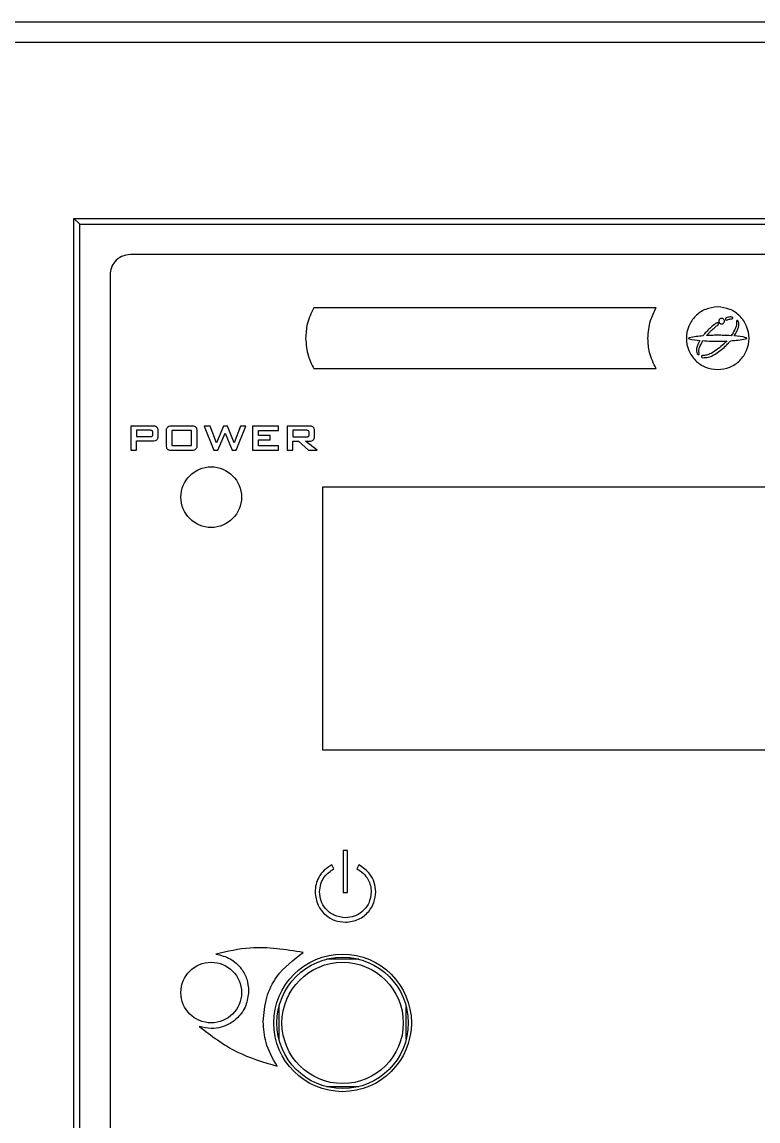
# Model space of a CAD drawing. Header units: millimetres. Extents: x 8 to 774, y 1 to 562.
# Drawn here: x 119.5 to 155.9, y 330.5 to 384.9 of the extents above; entities that cross this region are included whole.
import ezdxf

# ---------------------------------------------------------------- set-up
doc = ezdxf.new("R2010")
doc.units = ezdxf.units.MM
doc.layers.get('0').update_dxf_attribs({"lineweight": 9})

# ---------------------------------------------------------------- blocks, each defined once
blk = doc.blocks.new('A$C69731D33')
at = {"color": 7, "linetype": 'Continuous', "lineweight": 30}
for p, q in [((-58, 0), (58, 0)), ((-58, -1), (58, -1)), ((-10.539, -90.289), (-10.539, -9.711)), ((-10.539, -9.711), (50.039, -9.711)), ((-10.539, -9.711), (-10.25, -10)), ((-10.25, -10), (49.75, -10)), ((-10.25, -90), (-10.25, -10)), ((47.251, -11.5), (-7.749, -11.5)), ((-8.749, -12.5), (-8.749, -87.501)), ((18.253, -14.144), (1.326, -14.144)), ((22.007, -14.683), (22.016, -14.683)), ((22.016, -14.683), (22.023, -14.677)), ((22.225, -14.81), (22.223, -14.817)), ((22.223, -14.817), (22.225, -14.824)), ((20.392, -16.414), (20.388, -16.405)), ((20.389, -16.424), (20.392, -16.414)), ((20.545, -16.599), (20.55, -16.603)), ((20.55, -16.603), (20.557, -16.603)), ((1.326, -17.144), (18.253, -17.144)), ((-7.726, -19.985), (-7.726, -21.178)), ((-6.651, -19.985), (-7.726, -19.985)), ((-4.749, -19.985), (-5.672, -19.985)), ((-3.795, -19.985), (-4.1, -19.985)), ((-4.1, -19.985), (-3.615, -21.178)), ((-3.483, -20.817), (-3.795, -19.985)), ((-3.146, -19.985), (-3.483, -20.817)), ((-2.946, -19.985), (-3.146, -19.985)), ((-2.613, -20.817), (-2.946, -19.985)), ((-2.306, -19.985), (-2.613, -20.817)), ((-2.522, -21.178), (-2.042, -19.985)), ((-2.042, -19.985), (-2.306, -19.985)), ((-0.429, -19.985), (-1.709, -19.985)), ((-1.709, -19.985), (-1.709, -21.178)), ((-0.429, -20.196), (-0.429, -19.985)), ((0.007, -19.985), (0.007, -21.178)), ((1.082, -19.985), (0.007, -19.985)), ((-6.775, -20.19), (-7.439, -20.19)), ((-7.439, -20.19), (-7.439, -20.507)), ((-7.439, -20.507), (-6.775, -20.507)), ((-6.642, -20.411), (-6.642, -20.287)), ((-6.371, -20.481), (-6.371, -20.216)), ((-5.982, -20.266), (-5.982, -20.896)), ((-4.73, -20.204), (-5.692, -20.204)), ((-5.692, -20.204), (-5.692, -20.95)), ((-4.73, -20.95), (-4.73, -20.204)), ((-4.439, -20.896), (-4.439, -20.266)), ((-3.415, -21.178), (-3.065, -20.335)), ((-3.065, -20.335), (-2.72, -21.178)), ((-1.415, -20.456), (-1.415, -20.196)), ((-1.415, -20.196), (-0.429, -20.196)), ((-0.841, -20.456), (-1.415, -20.456)), ((-0.841, -20.662), (-0.841, -20.456)), ((0.293, -20.19), (0.293, -20.521)), ((0.958, -20.19), (0.293, -20.19)), ((0.293, -20.521), (0.958, -20.521)), ((1.09, -20.425), (1.09, -20.287)), ((1.361, -20.498), (1.361, -20.216)), ((-7.726, -21.178), (-7.439, -21.178)), ((-7.439, -21.178), (-7.439, -20.713)), ((-7.439, -20.713), (-6.651, -20.713)), ((-5.692, -20.95), (-4.73, -20.95)), ((-5.672, -21.178), (-4.749, -21.178)), ((-3.615, -21.178), (-3.415, -21.178)), ((-2.72, -21.178), (-2.522, -21.178)), ((-1.709, -21.178), (-0.414, -21.178)), ((-1.415, -20.955), (-1.415, -20.662)), ((-1.415, -20.662), (-0.841, -20.662)), ((-0.414, -20.955), (-1.415, -20.955)), ((-0.414, -21.178), (-0.414, -20.955)), ((0.007, -21.178), (0.293, -21.178)), ((0.293, -21.178), (0.293, -20.726)), ((0.293, -20.726), (0.568, -20.726)), ((0.568, -20.726), (1.068, -21.178)), ((1.485, -21.178), (0.918, -20.726)), ((0.918, -20.726), (1.082, -20.726)), ((1.068, -21.178), (1.485, -21.178)), ((33.248, -23.001), (1.749, -23.001)), ((1.749, -23.001), (1.749, -36)), ((1.749, -36), (33.248, -36)), ((2.998, -40.968), (2.777, -40.968)), ((2.777, -40.968), (2.777, -43.051)), ((2.998, -43.051), (2.998, -40.968)), ((2.316, -41.882), (2.217, -41.683)), ((3.558, -41.683), (3.458, -41.882)), ((2.777, -43.051), (2.998, -43.051)), ((3.55, -46.35), (1.95, -46.35)), ((-0.4, -48.7), (-0.4, -50.3)), ((5.9, -50.3), (5.9, -48.7)), ((1.95, -52.65), (3.55, -52.65))]:
    blk.add_line(p, q, dxfattribs=at)
for centre, radius in [((-3.75, -23.5), 1.5), ((2.75, -49.5), 3.4), ((-3.75, -48), 1.5), ((2.75, -49.5), 3.25), ((2.75, -49.5), 3)]:
    blk.add_circle(centre, radius, dxfattribs=at)
for points, knots in [([(-7.749, -11.5), (-7.898, -11.52), (-8.191, -11.558), (-8.517, -11.825), (-8.714, -12.151), (-8.737, -12.383), (-8.749, -12.5)], [0, 0, 0, 0, 0.283704, 0.557934, 0.775041, 1, 1, 1, 1]), ([(21.3, -14.093), (21.094, -14.117), (20.688, -14.163), (20.178, -14.522), (19.833, -15.029), (19.71, -15.642), (19.833, -16.255), (20.178, -16.762), (20.688, -17.12), (21.094, -17.167), (21.3, -17.191)], [0, 0, 0, 0, 0.127209, 0.250009, 0.37281, 0.500024, 0.627225, 0.750009, 0.872793, 1, 1, 1, 1]), ([(21.3, -17.191), (21.507, -17.167), (21.913, -17.12), (22.423, -16.762), (22.768, -16.255), (22.891, -15.642), (22.768, -15.029), (22.423, -14.522), (21.913, -14.164), (21.507, -14.117), (21.3, -14.093)], [0, 0, 0, 0, 0.127183, 0.249965, 0.372759, 0.499976, 0.627206, 0.750018, 0.872816, 1, 1, 1, 1]), ([(1.326, -14.144), (1.199, -14.406), (0.968, -14.882), (0.936, -15.408), (0.922, -15.645)], [0, 0, 0, 0, 0.551143, 1, 1, 1, 1]), ([(17.849, -15.645), (17.872, -15.345), (17.912, -14.818), (18.15, -14.348), (18.253, -14.144)], [0, 0, 0, 0, 0.567641, 1, 1, 1, 1]), ([(21.495, -14.659), (21.477, -14.661), (21.441, -14.665), (21.395, -14.697), (21.364, -14.743), (21.353, -14.797), (21.364, -14.852), (21.395, -14.897), (21.441, -14.929), (21.477, -14.934), (21.495, -14.936)], [0, 0, 0, 0, 0.126758, 0.24971, 0.372806, 0.500145, 0.626976, 0.750101, 0.873208, 1, 1, 1, 1]), ([(21.495, -14.936), (21.514, -14.934), (21.55, -14.929), (21.596, -14.897), (21.626, -14.852), (21.637, -14.797), (21.626, -14.743), (21.596, -14.697), (21.55, -14.665), (21.514, -14.661), (21.495, -14.659)], [0, 0, 0, 0, 0.127922, 0.250831, 0.373394, 0.499855, 0.626823, 0.749357, 0.872113, 1, 1, 1, 1]), ([(21.694, -14.646), (21.69, -14.657), (21.684, -14.672), (21.679, -14.694), (21.681, -14.704), (21.682, -14.709)], [0, 0, 0, 0, 0.513845, 0.764136, 1, 1, 1, 1]), ([(21.828, -14.603), (21.794, -14.609), (21.755, -14.615), (21.714, -14.639), (21.702, -14.643), (21.694, -14.646)], [0, 0, 0, 0, 0.726641, 0.81973, 1, 1, 1, 1]), ([(22.045, -14.628), (22.044, -14.626), (22.042, -14.621), (22.035, -14.615), (22.025, -14.607), (22.008, -14.599), (21.971, -14.59), (21.91, -14.587), (21.858, -14.597), (21.828, -14.603)], [0, 0, 0, 0, 0.03143, 0.069912, 0.116678, 0.203855, 0.312986, 0.602548, 1, 1, 1, 1]), ([(22.023, -14.677), (22.028, -14.673), (22.036, -14.666), (22.044, -14.652), (22.047, -14.64), (22.046, -14.632), (22.045, -14.628)], [0, 0, 0, 0, 0.331209, 0.606067, 0.802427, 1, 1, 1, 1]), ([(20.863, -15.195), (20.802, -15.256), (20.697, -15.361), (20.604, -15.477), (20.565, -15.525)], [0, 0, 0, 0, 0.577002, 1, 1, 1, 1]), ([(21.253, -14.878), (21.177, -14.933), (21.04, -15.03), (20.917, -15.145), (20.863, -15.195)], [0, 0, 0, 0, 0.556965, 1, 1, 1, 1]), ([(20.98, -15.262), (21.042, -15.205), (21.152, -15.103), (21.272, -15.015), (21.325, -14.976)], [0, 0, 0, 0, 0.565357, 1, 1, 1, 1]), ([(21.335, -14.903), (21.332, -14.898), (21.324, -14.888), (21.306, -14.88), (21.286, -14.875), (21.269, -14.875), (21.258, -14.876), (21.255, -14.878), (21.253, -14.878)], [0, 0, 0, 0, 0.198353, 0.412826, 0.632413, 0.881362, 0.951621, 1, 1, 1, 1]), ([(21.325, -14.976), (21.325, -14.976), (21.327, -14.975), (21.328, -14.972), (21.33, -14.967), (21.334, -14.956), (21.337, -14.938), (21.338, -14.92), (21.337, -14.909), (21.336, -14.905), (21.335, -14.903)], [0, 0, 0, 0, 0.02787, 0.064523, 0.109539, 0.244243, 0.542187, 0.833309, 0.926097, 1, 1, 1, 1]), ([(21.682, -14.709), (21.685, -14.714), (21.691, -14.724), (21.713, -14.736), (21.732, -14.743), (21.744, -14.748)], [0, 0, 0, 0, 0.213961, 0.470523, 1, 1, 1, 1]), ([(21.744, -14.748), (21.796, -14.727), (21.881, -14.693), (21.972, -14.686), (22.007, -14.683)], [0, 0, 0, 0, 0.612371, 1, 1, 1, 1]), ([(22.232, -14.896), (22.227, -14.946), (22.215, -15.057), (22.126, -15.27), (22.028, -15.419), (21.964, -15.517)], [0, 0, 0, 0, 0.219464, 0.488419, 1, 1, 1, 1]), ([(22.117, -15.528), (22.164, -15.455), (22.244, -15.332), (22.296, -15.196), (22.317, -15.14)], [0, 0, 0, 0, 0.593087, 1, 1, 1, 1]), ([(22.26, -14.768), (22.255, -14.77), (22.246, -14.773), (22.233, -14.787), (22.228, -14.801), (22.225, -14.81)], [0, 0, 0, 0, 0.244475, 0.502733, 1, 1, 1, 1]), ([(22.225, -14.824), (22.228, -14.837), (22.232, -14.861), (22.232, -14.885), (22.232, -14.896)], [0, 0, 0, 0, 0.541906, 1, 1, 1, 1]), ([(22.299, -14.78), (22.295, -14.777), (22.287, -14.771), (22.275, -14.767), (22.266, -14.767), (22.262, -14.768), (22.26, -14.768)], [0, 0, 0, 0, 0.383006, 0.674346, 0.856435, 1, 1, 1, 1]), ([(22.317, -15.14), (22.328, -15.088), (22.348, -15), (22.345, -14.893), (22.329, -14.833), (22.316, -14.801), (22.304, -14.786), (22.299, -14.78)], [0, 0, 0, 0, 0.428626, 0.729746, 0.84502, 0.934427, 1, 1, 1, 1]), ([(0.922, -15.645), (0.945, -15.944), (0.986, -16.471), (1.224, -16.941), (1.326, -17.144)], [0, 0, 0, 0, 0.567626, 1, 1, 1, 1]), ([(18.253, -17.144), (18.126, -16.882), (17.895, -16.407), (17.863, -15.881), (17.849, -15.645)], [0, 0, 0, 0, 0.551144, 1, 1, 1, 1]), ([(20.565, -15.525), (20.343, -15.543), (20.108, -15.563), (19.879, -15.626), (19.862, -15.633), (19.858, -15.636), (19.857, -15.637), (19.857, -15.638), (19.857, -15.639), (19.857, -15.639)], [0, 0, 0, 0, 0.922076, 0.977338, 0.992477, 0.995251, 0.997448, 0.99884, 1, 1, 1, 1]), ([(19.857, -15.639), (19.857, -15.64), (19.857, -15.641), (19.858, -15.643), (19.861, -15.646), (19.873, -15.654), (20.052, -15.716), (20.24, -15.731), (20.416, -15.745)], [0, 0, 0, 0, 0.003004, 0.006417, 0.010409, 0.026956, 0.083159, 1, 1, 1, 1]), ([(20.416, -15.745), (20.349, -15.875), (20.26, -16.047), (20.242, -16.282), (20.267, -16.365), (20.279, -16.405)], [0, 0, 0, 0, 0.626822, 0.823449, 1, 1, 1, 1]), ([(20.388, -16.405), (20.38, -16.378), (20.362, -16.319), (20.374, -16.214), (20.424, -16.017), (20.509, -15.87), (20.573, -15.759)], [0, 0, 0, 0, 0.118808, 0.267724, 0.449667, 1, 1, 1, 1]), ([(20.573, -15.759), (20.702, -15.768), (20.943, -15.784), (21.185, -15.787), (21.297, -15.788)], [0, 0, 0, 0, 0.537222, 1, 1, 1, 1]), ([(20.75, -15.512), (20.79, -15.464), (20.863, -15.378), (20.943, -15.298), (20.98, -15.262)], [0, 0, 0, 0, 0.549217, 1, 1, 1, 1]), ([(21.297, -15.494), (21.191, -15.495), (21.009, -15.497), (20.827, -15.508), (20.75, -15.512)], [0, 0, 0, 0, 0.577609, 1, 1, 1, 1]), ([(21.964, -15.517), (21.844, -15.51), (21.622, -15.497), (21.4, -15.495), (21.297, -15.494)], [0, 0, 0, 0, 0.537264, 1, 1, 1, 1]), ([(21.937, -15.763), (22.187, -15.746), (22.453, -15.727), (22.712, -15.657), (22.731, -15.648), (22.735, -15.645), (22.736, -15.643), (22.737, -15.642), (22.737, -15.641), (22.737, -15.641)], [0, 0, 0, 0, 0.919595, 0.976241, 0.991926, 0.994853, 0.99719, 0.998695, 1, 1, 1, 1]), ([(22.737, -15.641), (22.737, -15.64), (22.737, -15.638), (22.733, -15.633), (22.719, -15.623), (22.52, -15.553), (22.312, -15.54), (22.117, -15.528)], [0, 0, 0, 0, 0.004935, 0.010906, 0.027672, 0.083828, 1, 1, 1, 1]), ([(21.613, -15.918), (21.41, -16.091), (21.145, -16.317), (20.763, -16.485), (20.618, -16.495), (20.554, -16.499)], [0, 0, 0, 0, 0.647263, 0.844536, 1, 1, 1, 1]), ([(20.557, -16.603), (20.649, -16.6), (20.857, -16.593), (21.253, -16.404), (21.508, -16.184), (21.677, -16.039)], [0, 0, 0, 0, 0.214132, 0.481643, 1, 1, 1, 1]), ([(21.297, -15.788), (21.384, -15.787), (21.536, -15.786), (21.688, -15.778), (21.753, -15.775)], [0, 0, 0, 0, 0.571676, 1, 1, 1, 1]), ([(21.753, -15.775), (21.728, -15.802), (21.682, -15.851), (21.634, -15.898), (21.613, -15.918)], [0, 0, 0, 0, 0.556342, 1, 1, 1, 1]), ([(21.677, -16.039), (21.729, -15.989), (21.819, -15.9), (21.902, -15.804), (21.937, -15.763)], [0, 0, 0, 0, 0.572074, 1, 1, 1, 1]), ([(20.279, -16.405), (20.292, -16.419), (20.31, -16.439), (20.34, -16.453), (20.354, -16.452), (20.36, -16.452)], [0, 0, 0, 0, 0.592886, 0.804504, 1, 1, 1, 1]), ([(20.36, -16.452), (20.364, -16.451), (20.371, -16.449), (20.382, -16.439), (20.386, -16.43), (20.389, -16.424)], [0, 0, 0, 0, 0.272843, 0.544153, 1, 1, 1, 1]), ([(20.501, -16.531), (20.5, -16.539), (20.5, -16.554), (20.517, -16.579), (20.534, -16.591), (20.545, -16.599)], [0, 0, 0, 0, 0.260218, 0.534355, 1, 1, 1, 1]), ([(20.554, -16.499), (20.547, -16.5), (20.536, -16.501), (20.521, -16.507), (20.511, -16.514), (20.504, -16.522), (20.502, -16.528), (20.501, -16.531)], [0, 0, 0, 0, 0.297734, 0.524457, 0.701181, 0.867299, 1, 1, 1, 1]), ([(-6.436, -20.039), (-6.45, -20.03), (-6.481, -20.009), (-6.554, -19.989), (-6.612, -19.987), (-6.651, -19.985)], [0, 0, 0, 0, 0.224257, 0.48672, 1, 1, 1, 1]), ([(-6.371, -20.216), (-6.372, -20.195), (-6.373, -20.156), (-6.39, -20.092), (-6.419, -20.059), (-6.436, -20.039)], [0, 0, 0, 0, 0.3268, 0.609138, 1, 1, 1, 1]), ([(-5.919, -20.044), (-5.93, -20.057), (-5.954, -20.087), (-5.978, -20.163), (-5.981, -20.225), (-5.982, -20.266)], [0, 0, 0, 0, 0.217383, 0.475919, 1, 1, 1, 1]), ([(-5.672, -19.985), (-5.729, -19.987), (-5.802, -19.989), (-5.884, -20.018), (-5.908, -20.036), (-5.919, -20.044)], [0, 0, 0, 0, 0.65247, 0.840759, 1, 1, 1, 1]), ([(-4.502, -20.044), (-4.516, -20.034), (-4.548, -20.01), (-4.634, -19.989), (-4.702, -19.987), (-4.749, -19.985)], [0, 0, 0, 0, 0.203939, 0.461128, 1, 1, 1, 1]), ([(-4.439, -20.266), (-4.441, -20.215), (-4.444, -20.149), (-4.474, -20.076), (-4.493, -20.054), (-4.502, -20.044)], [0, 0, 0, 0, 0.640557, 0.831589, 1, 1, 1, 1]), ([(1.295, -20.039), (1.281, -20.03), (1.251, -20.009), (1.178, -19.989), (1.12, -19.987), (1.082, -19.985)], [0, 0, 0, 0, 0.22606, 0.488592, 1, 1, 1, 1]), ([(1.361, -20.216), (1.36, -20.195), (1.359, -20.156), (1.342, -20.092), (1.312, -20.059), (1.295, -20.039)], [0, 0, 0, 0, 0.326424, 0.608787, 1, 1, 1, 1]), ([(-6.671, -20.212), (-6.677, -20.208), (-6.691, -20.2), (-6.727, -20.192), (-6.755, -20.191), (-6.775, -20.19)], [0, 0, 0, 0, 0.205001, 0.463135, 1, 1, 1, 1]), ([(-6.775, -20.507), (-6.751, -20.507), (-6.721, -20.506), (-6.686, -20.495), (-6.675, -20.488), (-6.671, -20.485)], [0, 0, 0, 0, 0.654305, 0.842558, 1, 1, 1, 1]), ([(-6.642, -20.287), (-6.643, -20.278), (-6.643, -20.261), (-6.649, -20.24), (-6.659, -20.223), (-6.667, -20.216), (-6.671, -20.212)], [0, 0, 0, 0, 0.327341, 0.607931, 0.807022, 1, 1, 1, 1]), ([(-6.671, -20.485), (-6.666, -20.481), (-6.655, -20.471), (-6.644, -20.445), (-6.643, -20.424), (-6.642, -20.411)], [0, 0, 0, 0, 0.246076, 0.507769, 1, 1, 1, 1]), ([(-6.437, -20.658), (-6.426, -20.647), (-6.402, -20.623), (-6.376, -20.562), (-6.373, -20.513), (-6.371, -20.481)], [0, 0, 0, 0, 0.246008, 0.509307, 1, 1, 1, 1]), ([(1.062, -20.212), (1.055, -20.208), (1.041, -20.2), (1.005, -20.192), (0.977, -20.191), (0.958, -20.19)], [0, 0, 0, 0, 0.204994, 0.463131, 1, 1, 1, 1]), ([(0.958, -20.521), (0.981, -20.52), (1.012, -20.519), (1.046, -20.509), (1.057, -20.502), (1.062, -20.499)], [0, 0, 0, 0, 0.654309, 0.842562, 1, 1, 1, 1]), ([(1.09, -20.287), (1.089, -20.278), (1.089, -20.261), (1.083, -20.24), (1.074, -20.223), (1.066, -20.216), (1.062, -20.212)], [0, 0, 0, 0, 0.327339, 0.607929, 0.807019, 1, 1, 1, 1]), ([(1.062, -20.499), (1.067, -20.494), (1.077, -20.485), (1.088, -20.459), (1.089, -20.438), (1.09, -20.425)], [0, 0, 0, 0, 0.246076, 0.507769, 1, 1, 1, 1]), ([(1.295, -20.673), (1.307, -20.661), (1.33, -20.638), (1.357, -20.578), (1.359, -20.529), (1.361, -20.498)], [0, 0, 0, 0, 0.246737, 0.50973, 1, 1, 1, 1]), ([(-6.651, -20.713), (-6.603, -20.712), (-6.526, -20.71), (-6.461, -20.672), (-6.437, -20.658)], [0, 0, 0, 0, 0.629746, 1, 1, 1, 1]), ([(-5.982, -20.896), (-5.98, -20.947), (-5.977, -21.013), (-5.947, -21.088), (-5.928, -21.109), (-5.919, -21.119)], [0, 0, 0, 0, 0.641061, 0.832191, 1, 1, 1, 1]), ([(-5.919, -21.119), (-5.904, -21.13), (-5.872, -21.153), (-5.787, -21.175), (-5.718, -21.177), (-5.672, -21.178)], [0, 0, 0, 0, 0.206878, 0.464519, 1, 1, 1, 1]), ([(-4.749, -21.178), (-4.693, -21.177), (-4.62, -21.174), (-4.538, -21.146), (-4.514, -21.127), (-4.503, -21.119)], [0, 0, 0, 0, 0.651755, 0.840328, 1, 1, 1, 1]), ([(-4.503, -21.119), (-4.492, -21.106), (-4.467, -21.077), (-4.443, -20.999), (-4.441, -20.937), (-4.439, -20.896)], [0, 0, 0, 0, 0.21741, 0.475971, 1, 1, 1, 1]), ([(1.082, -20.726), (1.13, -20.726), (1.206, -20.724), (1.271, -20.687), (1.295, -20.673)], [0, 0, 0, 0, 0.630225, 1, 1, 1, 1]), ([(2.217, -41.683), (2.086, -41.764), (1.825, -41.925), (1.568, -42.276), (1.414, -42.649), (1.396, -42.897), (1.387, -43.023)], [0, 0, 0, 0, 0.276083, 0.551846, 0.772178, 1, 1, 1, 1]), ([(4.387, -43.023), (4.372, -42.864), (4.343, -42.552), (4.084, -42.046), (3.757, -41.82), (3.558, -41.683)], [0, 0, 0, 0, 0.288892, 0.56773, 1, 1, 1, 1]), ([(1.609, -43.023), (1.622, -42.888), (1.647, -42.622), (1.868, -42.191), (2.147, -41.998), (2.316, -41.882)], [0, 0, 0, 0, 0.288872, 0.56766, 1, 1, 1, 1]), ([(3.458, -41.882), (3.569, -41.95), (3.792, -42.087), (4.011, -42.386), (4.142, -42.705), (4.157, -42.916), (4.165, -43.023)], [0, 0, 0, 0, 0.276283, 0.551992, 0.772211, 1, 1, 1, 1]), ([(1.387, -43.023), (1.416, -43.247), (1.473, -43.686), (1.874, -44.174), (2.363, -44.47), (2.71, -44.505), (2.887, -44.523)], [0, 0, 0, 0, 0.283695, 0.557971, 0.775103, 1, 1, 1, 1]), ([(2.887, -44.301), (2.697, -44.276), (2.323, -44.227), (1.907, -43.886), (1.655, -43.469), (1.625, -43.174), (1.609, -43.023)], [0, 0, 0, 0, 0.283705, 0.557884, 0.774993, 1, 1, 1, 1]), ([(4.165, -43.023), (4.14, -43.214), (4.091, -43.588), (3.75, -44.003), (3.333, -44.255), (3.038, -44.286), (2.887, -44.301)], [0, 0, 0, 0, 0.283723, 0.557856, 0.774939, 1, 1, 1, 1]), ([(2.887, -44.523), (3.111, -44.494), (3.55, -44.437), (4.038, -44.037), (4.334, -43.547), (4.369, -43.2), (4.387, -43.023)], [0, 0, 0, 0, 0.283678, 0.557943, 0.775073, 1, 1, 1, 1]), ([(0.803, -46.014), (-0.074, -45.874), (-1.525, -45.644), (-2.951, -45.966), (-3.516, -46.094)], [0, 0, 0, 0, 0.604113, 1, 1, 1, 1]), ([(-3.516, -46.094), (-3.271, -46.155), (-2.786, -46.275), (-2.267, -46.759), (-1.953, -47.327), (-1.916, -47.722), (-1.897, -47.923)], [0, 0, 0, 0, 0.281316, 0.555999, 0.773916, 1, 1, 1, 1]), ([(-1.179, -49.423), (-1.143, -49.027), (-1.073, -48.249), (-0.46, -46.977), (0.326, -46.378), (0.803, -46.014)], [0, 0, 0, 0, 0.289009, 0.568018, 1, 1, 1, 1]), ([(-1.897, -47.923), (-1.926, -48.17), (-1.981, -48.655), (-2.365, -49.199), (-2.806, -49.542), (-3.257, -49.73), (-3.789, -49.811), (-4.148, -49.72), (-4.346, -49.669)], [0, 0, 0, 0, 0.210058, 0.412843, 0.548146, 0.685343, 0.827316, 1, 1, 1, 1]), ([(-0.495, -51.638), (-0.71, -51.258), (-1.101, -50.567), (-1.155, -49.778), (-1.179, -49.423)], [0, 0, 0, 0, 0.55054, 1, 1, 1, 1]), ([(-4.346, -49.669), (-3.745, -50.13), (-2.581, -51.022), (-1.175, -51.437), (-0.495, -51.638)], [0, 0, 0, 0, 0.516146, 1, 1, 1, 1])]:
    blk.add_open_spline(points, degree=3, knots=knots, dxfattribs=at)

msp = doc.modelspace()

# ---------------------------------------------------------------- block references
msp.add_blockref('A$C69731D33', (132.65, 384.881))

doc.saveas('drawing.dxf')
